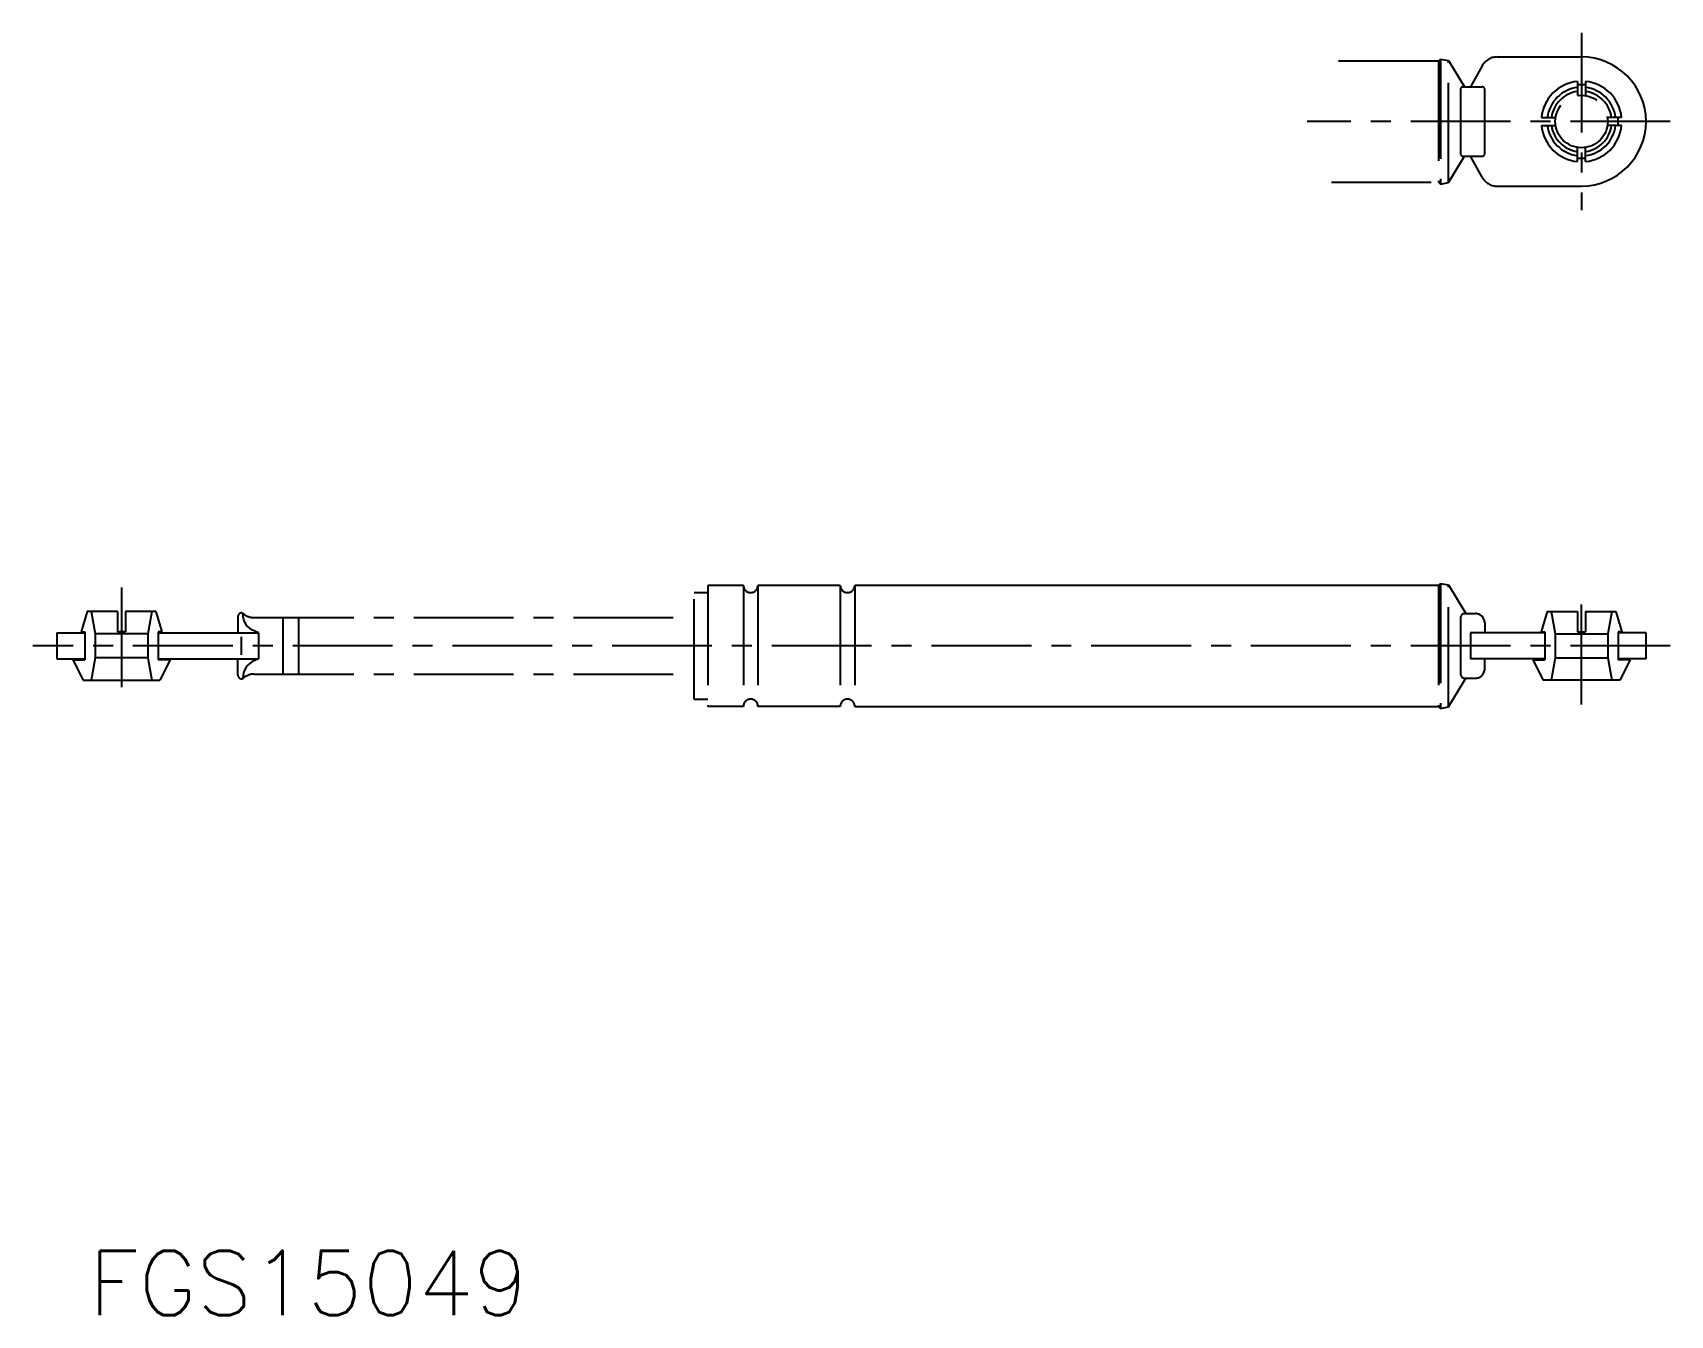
# Model space of a CAD drawing. Extents: x 284 to 487, y 1202 to 1361.
import ezdxf

# ---------------------------------------------------------------- set-up
doc = ezdxf.new("R2010")
doc.units = 0
doc.header["$LTSCALE"] = 9.9
doc.linetypes.add('CENTER', pattern=[2, 1.25, -0.25, 0.25, -0.25])
doc.layers.get('0').update_dxf_attribs({"linetype": 'CONTINUOUS'})
doc.layers.add('001', color=7, linetype='CONTINUOUS')
doc.styles.get("Standard").update_dxf_attribs({"font": 'TXT', "bigfont": 'BIGFONT'})

msp = doc.modelspace()

# ---------------------------------------------------------------- linework, layer by layer
at = {"layer": '001', "color": 1, "linetype": 'CENTER'}
for p, q in [((476, 1360.57), (476, 1338.57)), ((487, 1349.57), (442, 1349.57)), ((295, 1291.82), (295, 1277.32)), ((476, 1277.32), (476, 1291.82)), ((487, 1284.57), (284, 1284.57))]:
    msp.add_line(p, q, dxfattribs=at)
at = {"layer": '001', "color": 7, "linetype": 'CENTER'}
for p, q in [((458.25, 1357.07), (445, 1357.07)), ((458.25, 1357.07), (458.5, 1357.32)), ((458.25, 1357.07), (458.25, 1342.07)), ((458.5, 1357.32), (458.5, 1341.82)), ((458.5, 1357.32), (459.5, 1357.15)), ((459.5, 1342), (459.5, 1357.15)), ((459.5, 1357.15), (461.49, 1353.87)), ((463.7, 1356.47), (462.25, 1353.87)), ((465.49, 1357.57), (476, 1357.57)), ((475.5, 1354.55), (475.5, 1352.79)), ((476.5, 1354.55), (476.5, 1352.79)), ((461, 1353.57), (461, 1345.57)), ((461.3, 1353.87), (463.7, 1353.87)), ((464, 1345.57), (464, 1353.57)), ((471.03, 1350.07), (472.79, 1350.07)), ((480.97, 1350.07), (479.21, 1350.07)), ((471.03, 1349.07), (472.79, 1349.07)), ((480.97, 1349.07), (479.21, 1349.07)), ((475.5, 1344.6), (475.5, 1346.36)), ((476.5, 1344.6), (476.5, 1346.36)), ((459.5, 1342), (461.49, 1345.27)), ((461.3, 1345.27), (463.7, 1345.27)), ((463.7, 1342.68), (462.25, 1345.27)), ((445, 1342.07), (458.25, 1342.07)), ((458.25, 1342.07), (458.5, 1341.82)), ((458.5, 1341.82), (459.5, 1342)), ((465.49, 1341.57), (476, 1341.57)), ((366, 1277.97), (366, 1291.17)), ((366, 1291.17), (367.7, 1291.17)), ((367.7, 1292.07), (367.7, 1277.07)), ((372.1, 1292.07), (367.7, 1292.07)), ((372.1, 1292.07), (372.1, 1277.07)), ((373.9, 1292.07), (373.9, 1277.07)), ((384.1, 1292.07), (373.9, 1292.07)), ((384.1, 1292.07), (384.1, 1277.07)), ((385.9, 1292.07), (385.9, 1277.07)), ((458.25, 1292.07), (458.5, 1292.32)), ((458.25, 1292.07), (458.25, 1277.07)), ((458.5, 1292.32), (458.5, 1276.82)), ((458.5, 1292.32), (459.5, 1292.15)), ((459.5, 1277), (459.5, 1292.15)), ((459.5, 1292.15), (461.67, 1288.57)), ((290.75, 1288.82), (290, 1286.32)), ((294.5, 1288.82), (290.75, 1288.82)), ((291.25, 1288.82), (291.75, 1286.07)), ((294.5, 1288.82), (294.5, 1286.32)), ((295.5, 1288.82), (295.5, 1286.32)), ((299.25, 1288.82), (295.5, 1288.82)), ((298.75, 1288.82), (298.25, 1286.07)), ((299.25, 1288.82), (300, 1286.32)), ((309.43, 1288.17), (309.43, 1286.17)), ((309.93, 1288.67), (310, 1288.67)), ((311.43, 1288.07), (366, 1288.07)), ((315, 1288.07), (315, 1281.07)), ((317, 1281.07), (317, 1288.07)), ((461, 1288.07), (461, 1281.07)), ((461.5, 1288.57), (462.85, 1288.57)), ((464, 1287.42), (464, 1286.17)), ((471.75, 1288.82), (471, 1286.32)), ((471.75, 1288.82), (475.5, 1288.82)), ((472.25, 1288.82), (472.75, 1286.07)), ((475.5, 1288.82), (475.5, 1286.32)), ((476.5, 1288.82), (476.5, 1286.32)), ((476.5, 1288.82), (480.25, 1288.82)), ((479.75, 1288.82), (479.25, 1286.07)), ((480.25, 1288.82), (481, 1286.32)), ((287, 1286.17), (290.45, 1286.17)), ((287, 1286.17), (287, 1282.97)), ((290, 1286.32), (290.45, 1286.32)), ((290.45, 1286.32), (290.45, 1282.82)), ((298.25, 1286.07), (291.75, 1286.07)), ((291.75, 1286.07), (291.75, 1283.07)), ((295.5, 1286.32), (294.5, 1286.32)), ((298.25, 1286.07), (298.25, 1283.07)), ((300, 1286.32), (299.55, 1286.32)), ((299.55, 1286.32), (299.55, 1282.82)), ((299.55, 1286.17), (312, 1286.17)), ((309.85, 1285.67), (309.85, 1283.47)), ((312, 1286.17), (312, 1282.97)), ((471.45, 1286.17), (462.25, 1286.17)), ((462.25, 1286.17), (462.25, 1282.97)), ((471, 1286.32), (471.45, 1286.32)), ((471.45, 1286.32), (471.45, 1282.82)), ((472.75, 1286.07), (479.25, 1286.07)), ((472.75, 1286.07), (472.75, 1283.07)), ((475.5, 1286.32), (476.5, 1286.32)), ((479.25, 1286.07), (479.25, 1283.07)), ((481, 1286.32), (480.55, 1286.32)), ((480.55, 1286.32), (480.55, 1282.82)), ((484, 1286.17), (480.55, 1286.17)), ((484, 1282.97), (484, 1286.17)), ((287, 1282.97), (290.45, 1282.97)), ((291.75, 1283.07), (291.25, 1280.32)), ((298.25, 1283.07), (291.75, 1283.07)), ((298.25, 1283.07), (298.75, 1280.32)), ((299.55, 1282.97), (312, 1282.97)), ((309.43, 1280.97), (309.43, 1282.97)), ((471.45, 1282.97), (462.25, 1282.97)), ((464, 1281.72), (464, 1282.97)), ((472.75, 1283.07), (472.25, 1280.32)), ((472.75, 1283.07), (479.25, 1283.07)), ((479.25, 1283.07), (479.75, 1280.32)), ((484, 1282.97), (480.55, 1282.97)), ((288.97, 1282.82), (290.25, 1280.32)), ((288.97, 1282.82), (290.45, 1282.82)), ((301.03, 1282.82), (299.55, 1282.82)), ((301.03, 1282.82), (299.75, 1280.32)), ((311.43, 1281.07), (366, 1281.07)), ((469.97, 1282.82), (471.25, 1280.32)), ((469.97, 1282.82), (471.45, 1282.82)), ((482.03, 1282.82), (480.55, 1282.82)), ((482.03, 1282.82), (480.75, 1280.32)), ((290.25, 1280.32), (299.75, 1280.32)), ((309.93, 1280.47), (310, 1280.47)), ((459.5, 1277), (461.67, 1280.57)), ((461.5, 1280.57), (462.85, 1280.57)), ((480.75, 1280.32), (471.25, 1280.32)), ((366, 1277.97), (367.7, 1277.97)), ((372.1, 1277.07), (367.7, 1277.07)), ((384.1, 1277.07), (373.9, 1277.07)), ((458.25, 1277.07), (458.5, 1276.82)), ((458.5, 1276.82), (459.5, 1277))]:
    msp.add_line(p, q, dxfattribs=at)
at = {"layer": '001', "color": 7, "linetype": 'CONTINUOUS'}
for p, q in [((458.25, 1292.07), (385.9, 1292.07)), ((385.9, 1277.07), (458.25, 1277.07))]:
    msp.add_line(p, q, dxfattribs=at)
at = {"layer": '001', "color": 7, "linetype": 'CENTER'}
for points in [[(312, 1286.17), (311.15, 1286.56), (310.49, 1287.08), (310.16, 1287.81), (310, 1288.67)], [(312, 1282.97), (311.15, 1282.59), (310.49, 1282.06), (310.16, 1281.33), (310, 1280.47)]]:
    msp.add_lwpolyline(points, dxfattribs=at)
msp.add_circle((476, 1349.57), 3.25, dxfattribs=at)
for centre, radius, start, end in [((465.49, 1355.57), 2, 90, 153.4349), ((476, 1349.57), 5, 95.7392, 174.2608), ((476, 1349.57), 4.55, 83.691, 96.309), ((476, 1349.57), 5, 5.7392, 84.2608), ((461.3, 1353.57), 0.3, 90, 180), ((463.7, 1353.57), 0.3, 0, 90), ((476, 1349.57), 4.25, 96.7563, 173.2437), ((476, 1349.57), 3.75, 97.6623, 172.3377), ((476, 1349.57), 4.25, 6.7563, 83.2437), ((476, 1349.57), 3.75, 7.6623, 82.3377), ((476, 1349.57), 4.55, 353.691, 6.309), ((476, 1349.57), 5, 185.7392, 264.2608), ((476, 1349.57), 4.25, 186.7563, 263.2437), ((476, 1349.57), 3.75, 187.6623, 262.3377), ((476, 1349.57), 4.25, 276.7563, 353.2437), ((476, 1349.57), 5, 275.7392, 354.2608), ((476, 1349.57), 3.75, 277.6623, 352.3377), ((461.3, 1345.57), 0.3, 180, 270), ((463.7, 1345.57), 0.3, 270, 0), ((476, 1349.57), 4.55, 263.691, 276.309), ((465.49, 1343.57), 2, 206.5651, 270), ((373, 1292.07), 0.9, 180, 0), ((385, 1292.07), 0.9, 180, 0), ((309.93, 1288.17), 0.5, 90, 180), ((311.43, 1290.07), 2, 224.427, 270), ((461.5, 1288.07), 0.5, 90, 180), ((462.85, 1287.42), 1.15, 0, 90), ((309.93, 1280.97), 0.5, 180, 270), ((311.43, 1279.07), 2, 90, 135.573), ((461.5, 1281.07), 0.5, 180, 270), ((462.85, 1281.72), 1.15, 270, 0), ((373, 1277.07), 0.9, 0, 180), ((385, 1277.07), 0.9, 0, 180)]:
    msp.add_arc(centre, radius, start, end, dxfattribs=at)
at = {"layer": '001', "color": 7, "linetype": 'CONTINUOUS'}
msp.add_arc((476, 1349.57), 8, 270, 90, dxfattribs=at)

# ---------------------------------------------------------------- texts
at = {"color": 7, "linetype": 'CONTINUOUS'}
msp.add_text('FGS15049', height=8, dxfattribs=at).set_placement((290.95, 1201.59))

doc.saveas('drawing.dxf')
